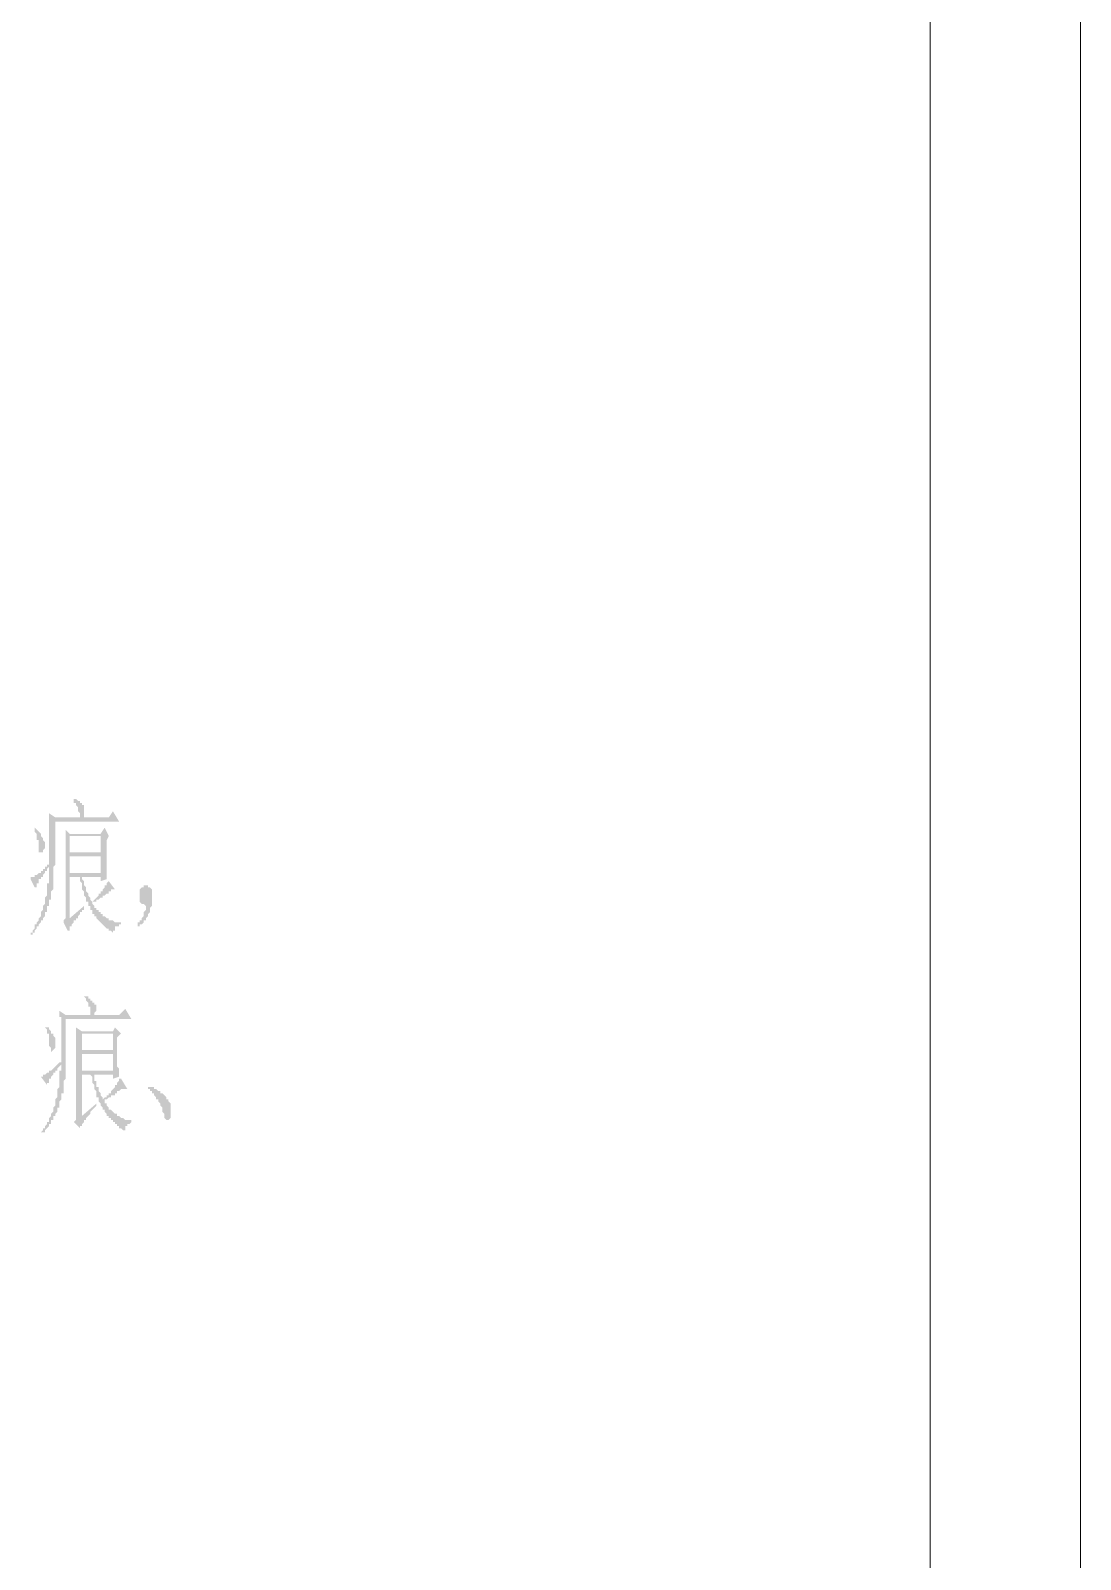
# Model space of a CAD drawing. Header units: millimetres. Extents: x 0 to 275, y 0 to 194.
# Drawn here: x 242.95 to 275.34, y 100.02 to 147.19 of the extents above; entities that cross this region are included whole.
import ezdxf

# ---------------------------------------------------------------- set-up
doc = ezdxf.new("R2010")
doc.units = ezdxf.units.MM

msp = doc.modelspace()

# ---------------------------------------------------------------- hatches: boundary and pattern name
h = msp.add_hatch(color=0)
h.paths.add_polyline_path([(244.1575, 121.708333), (245.11, 121.708333), (245.11, 121.200333), (244.1575, 121.200333)])
h.paths.add_polyline_path([(244.0305, 119.866833), (244.0305, 119.803333), (243.967, 119.739833), (243.967, 119.676333), (244.094, 119.422333), (244.1575, 119.422333), (244.1575, 119.485833), (244.1575, 119.549333), (244.221, 119.549333), (244.221, 119.612833), (244.2845, 119.676333), (244.2845, 119.739833), (244.348, 119.739833), (244.348, 119.803333), (244.4115, 119.803333), (244.4115, 119.866833), (244.475, 119.930333), (244.475, 119.993833), (244.5385, 119.993833), (244.5385, 120.057333), (244.602, 120.057333), (244.602, 120.120833), (244.602, 120.184333), (244.1575, 119.803333), (244.1575, 121.073333), (244.475, 121.073333), (244.475, 121.009833), (244.475, 120.946333), (244.5385, 120.882833), (244.5385, 120.819333), (244.5385, 120.755833), (244.5385, 120.692333), (244.602, 120.628833), (244.602, 120.565333), (244.602, 120.501833), (244.6655, 120.438333), (244.6655, 120.374833), (244.6655, 120.311333), (244.729, 120.311333), (244.729, 120.247833), (244.729, 120.184333), (244.7925, 120.184333), (244.7925, 120.120833), (244.7925, 120.057333), (244.856, 120.057333), (244.856, 119.993833), (244.856, 119.930333), (244.9195, 119.930333), (244.9195, 119.866833), (244.983, 119.866833), (244.983, 119.803333), (245.0465, 119.739833), (245.11, 119.676333), (245.1735, 119.612833), (245.237, 119.549333), (245.3005, 119.485833), (245.364, 119.485833), (245.364, 119.422333), (245.4275, 119.422333), (245.491, 119.358833), (245.491, 119.422333), (245.5545, 119.422333), (245.5545, 119.485833), (245.5545, 119.549333), (245.618, 119.549333), (245.6815, 119.549333), (245.6815, 119.612833), (245.745, 119.612833), (245.745, 119.676333), (245.6815, 119.676333), (245.618, 119.676333), (245.5545, 119.676333), (245.491, 119.739833), (245.4275, 119.739833), (245.364, 119.739833), (245.364, 119.803333), (245.3005, 119.803333), (245.237, 119.866833), (245.1735, 119.866833), (245.1735, 119.930333), (245.11, 119.930333), (245.11, 119.993833), (245.0465, 119.993833), (245.0465, 120.057333), (244.983, 120.057333), (244.983, 120.120833), (244.9195, 120.120833), (244.9195, 120.184333), (244.856, 120.247833), (244.856, 120.311333), (244.9195, 120.311333), (244.983, 120.311333), (244.983, 120.374833), (245.0465, 120.374833), (245.11, 120.438333), (245.1735, 120.438333), (245.1735, 120.501833), (245.237, 120.501833), (245.3005, 120.565333), (245.364, 120.565333), (245.364, 120.628833), (245.4275, 120.628833), (245.4275, 120.692333), (245.5545, 120.692333), (245.364, 120.946333), (245.3005, 120.882833), (245.3005, 120.819333), (245.237, 120.819333), (245.237, 120.755833), (245.1735, 120.692333), (245.1735, 120.628833), (245.11, 120.628833), (245.11, 120.565333), (245.0465, 120.565333), (245.0465, 120.501833), (244.983, 120.438333), (244.9195, 120.374833), (244.856, 120.311333), (244.7925, 120.374833), (244.7925, 120.438333), (244.729, 120.501833), (244.729, 120.565333), (244.6655, 120.628833), (244.6655, 120.692333), (244.6655, 120.755833), (244.602, 120.819333), (244.602, 120.882833), (244.602, 120.946333), (244.5385, 121.009833), (244.5385, 121.073333), (245.11, 121.073333), (245.11, 120.946333), (245.3005, 121.009833), (245.3005, 121.073333), (245.3005, 121.136833), (245.3005, 121.200333), (245.3005, 121.263833), (245.3005, 121.327333), (245.3005, 121.390833), (245.3005, 121.454333), (245.3005, 121.517833), (245.3005, 121.581333), (245.3005, 121.644833), (245.3005, 121.708333), (245.3005, 121.771833), (245.3005, 121.835333), (245.3005, 121.898833), (245.3005, 121.962333), (245.3005, 122.025833), (245.3005, 122.089333), (245.3005, 122.152833), (245.3005, 122.216333), (245.364, 122.343333), (245.237, 122.597333), (245.11, 122.406833), (244.1575, 122.406833), (244.0305, 122.533833), (244.0305, 122.470333), (244.0305, 122.406833), (244.0305, 122.343333), (244.0305, 122.279833), (244.0305, 122.216333), (244.0305, 122.152833), (244.0305, 122.089333), (244.0305, 122.025833), (244.0305, 121.962333), (244.0305, 121.898833), (244.0305, 121.835333), (244.0305, 121.771833), (244.0305, 121.708333), (244.0305, 121.644833), (244.0305, 121.581333), (244.0305, 121.517833), (244.0305, 121.454333), (244.0305, 121.390833), (244.0305, 121.327333), (244.0305, 121.263833), (244.0305, 121.200333), (244.0305, 121.136833), (244.0305, 121.073333), (244.0305, 121.009833), (244.0305, 120.946333), (244.0305, 120.882833), (244.0305, 120.819333), (244.0305, 120.755833), (244.0305, 120.692333), (244.0305, 120.628833), (244.0305, 120.565333), (244.0305, 120.501833), (244.0305, 120.438333), (244.0305, 120.374833), (244.0305, 120.311333), (244.0305, 120.247833), (244.0305, 120.184333), (244.0305, 120.120833), (244.0305, 119.993833), (244.0305, 119.930333)])
h.paths.add_polyline_path([(244.1575, 122.343333), (245.11, 122.343333), (245.11, 121.835333), (244.1575, 121.835333)])
h.paths.add_polyline_path([(243.5225, 123.041833), (243.5225, 122.978333), (243.5225, 122.914833), (243.5225, 122.851333), (243.5225, 122.787833), (243.5225, 122.724333), (243.5225, 122.660833), (243.5225, 122.597333), (243.5225, 122.533833), (243.5225, 122.470333), (243.5225, 122.406833), (243.5225, 122.343333), (243.5225, 122.279833), (243.5225, 122.216333), (243.5225, 122.152833), (243.5225, 122.089333), (243.5225, 122.025833), (243.5225, 121.962333), (243.5225, 121.898833), (243.5225, 121.835333), (243.5225, 121.771833), (243.5225, 121.708333), (243.5225, 121.644833), (243.5225, 121.581333), (243.5225, 121.517833), (243.5225, 121.454333), (243.459, 121.454333), (243.459, 121.390833), (243.3955, 121.390833), (243.3955, 121.327333), (243.332, 121.327333), (243.332, 121.263833), (243.2685, 121.263833), (243.2685, 121.200333), (243.205, 121.200333), (243.1415, 121.136833), (243.078, 121.136833), (243.078, 121.073333), (243.0145, 121.073333), (242.951, 121.073333), (242.951, 121.009833), (243.078, 120.755833), (243.1415, 120.755833), (243.1415, 120.819333), (243.1415, 120.882833), (243.205, 120.882833), (243.205, 120.946333), (243.205, 121.009833), (243.2685, 121.009833), (243.2685, 121.073333), (243.332, 121.073333), (243.332, 121.136833), (243.3955, 121.200333), (243.3955, 121.263833), (243.459, 121.263833), (243.459, 121.327333), (243.5225, 121.390833), (243.5225, 121.327333), (243.5225, 121.263833), (243.5225, 121.200333), (243.5225, 121.136833), (243.5225, 121.073333), (243.5225, 121.009833), (243.5225, 120.946333), (243.5225, 120.882833), (243.459, 120.882833), (243.459, 120.819333), (243.459, 120.755833), (243.459, 120.692333), (243.459, 120.628833), (243.459, 120.565333), (243.459, 120.501833), (243.3955, 120.438333), (243.3955, 120.374833), (243.3955, 120.311333), (243.3955, 120.247833), (243.332, 120.184333), (243.332, 120.120833), (243.332, 120.057333), (243.2685, 119.993833), (243.2685, 119.930333), (243.2685, 119.866833), (243.205, 119.803333), (243.205, 119.739833), (243.1415, 119.676333), (243.1415, 119.612833), (243.078, 119.612833), (243.078, 119.549333), (243.078, 119.485833), (243.0145, 119.422333), (243.0145, 119.358833), (242.951, 119.358833), (242.951, 119.295333), (243.0145, 119.295333), (243.0145, 119.358833), (243.078, 119.358833), (243.078, 119.422333), (243.1415, 119.485833), (243.1415, 119.549333), (243.205, 119.549333), (243.205, 119.612833), (243.2685, 119.676333), (243.2685, 119.739833), (243.332, 119.739833), (243.332, 119.803333), (243.3955, 119.866833), (243.3955, 119.930333), (243.3955, 119.993833), (243.459, 119.993833), (243.459, 120.057333), (243.459, 120.120833), (243.459, 120.184333), (243.5225, 120.184333), (243.5225, 120.247833), (243.5225, 120.311333), (243.5225, 120.374833), (243.586, 120.374833), (243.586, 120.438333), (243.586, 120.501833), (243.586, 120.565333), (243.586, 120.628833), (243.6495, 120.692333), (243.6495, 120.755833), (243.6495, 120.819333), (243.6495, 120.882833), (243.6495, 120.946333), (243.6495, 121.009833), (243.6495, 121.073333), (243.6495, 121.136833), (243.6495, 121.200333), (243.6495, 121.263833), (243.6495, 121.327333), (243.6495, 121.390833), (243.713, 121.454333), (243.713, 121.517833), (243.713, 121.581333), (243.713, 121.644833), (243.713, 121.708333), (243.713, 121.771833), (243.713, 121.835333), (243.713, 121.898833), (243.713, 121.962333), (243.713, 122.025833), (243.713, 122.089333), (243.713, 122.152833), (243.713, 122.216333), (243.713, 122.279833), (243.713, 122.343333), (243.713, 122.406833), (243.713, 122.470333), (243.713, 122.533833), (243.713, 122.597333), (243.713, 122.660833), (243.713, 122.724333), (243.713, 122.787833), (245.6815, 122.787833), (245.491, 123.105333), (245.364, 122.914833), (244.5385, 122.914833), (244.602, 122.914833), (244.602, 122.978333), (244.602, 123.041833), (244.602, 123.105333), (244.602, 123.168833), (244.602, 123.232333), (244.602, 123.295833), (244.5385, 123.295833), (244.5385, 123.359333), (244.475, 123.359333), (244.475, 123.422833), (244.4115, 123.422833), (244.348, 123.486333), (244.2845, 123.486333), (244.2845, 123.422833), (244.2845, 123.359333), (244.348, 123.359333), (244.348, 123.295833), (244.4115, 123.232333), (244.4115, 123.168833), (244.4115, 123.105333), (244.475, 123.041833), (244.475, 122.978333), (244.475, 122.914833), (243.713, 122.914833)])
h.paths.add_polyline_path([(243.078, 122.597333), (243.078, 122.533833), (243.078, 122.470333), (243.1415, 122.406833), (243.1415, 122.343333), (243.1415, 122.279833), (243.1415, 122.216333), (243.205, 122.216333), (243.205, 122.152833), (243.205, 122.089333), (243.205, 122.025833), (243.205, 121.962333), (243.205, 121.898833), (243.205, 121.835333), (243.2685, 121.835333), (243.2685, 121.771833), (243.2685, 121.835333), (243.332, 121.835333), (243.332, 121.898833), (243.3955, 121.962333), (243.3955, 122.025833), (243.3955, 122.089333), (243.3955, 122.152833), (243.332, 122.216333), (243.332, 122.279833), (243.2685, 122.343333), (243.2685, 122.406833), (243.205, 122.470333), (243.1415, 122.533833)])
h = msp.add_hatch(color=0)
h.dxf.hatch_style = 2
h.paths.add_polyline_path([(246.507, 120.184333), (246.4435, 120.247833), (246.38, 120.247833), (246.3165, 120.311333), (246.3165, 120.374833), (246.3165, 120.438333), (246.3165, 120.501833), (246.3165, 120.565333), (246.3165, 120.628833), (246.3165, 120.692333), (246.38, 120.755833), (246.4435, 120.755833), (246.4435, 120.819333), (246.507, 120.819333), (246.5705, 120.819333), (246.5705, 120.755833), (246.634, 120.755833), (246.6975, 120.692333), (246.6975, 120.628833), (246.6975, 120.565333), (246.6975, 120.501833), (246.6975, 120.438333), (246.6975, 120.374833), (246.6975, 120.311333), (246.6975, 120.247833), (246.6975, 120.184333), (246.634, 120.120833), (246.634, 120.057333), (246.634, 119.993833), (246.5705, 119.930333), (246.5705, 119.866833), (246.507, 119.803333), (246.507, 119.739833), (246.4435, 119.739833), (246.4435, 119.676333), (246.38, 119.612833), (246.3165, 119.612833), (246.3165, 119.549333), (246.253, 119.549333), (246.253, 119.612833), (246.253, 119.676333), (246.3165, 119.676333), (246.3165, 119.739833), (246.38, 119.739833), (246.38, 119.803333), (246.4435, 119.866833), (246.4435, 119.930333), (246.4435, 119.993833), (246.507, 120.057333), (246.507, 120.120833)])
h = msp.add_hatch(color=0)
h.paths.add_polyline_path([(244.5385, 115.612333), (245.491, 115.612333), (245.491, 115.104333), (244.5385, 115.104333)])
h.paths.add_polyline_path([(244.348, 113.770833), (244.348, 113.707333), (244.348, 113.643833), (244.348, 113.580333), (244.2845, 113.516833), (244.475, 113.326333), (244.475, 113.389833), (244.5385, 113.389833), (244.5385, 113.453333), (244.602, 113.516833), (244.602, 113.580333), (244.6655, 113.580333), (244.6655, 113.643833), (244.729, 113.707333), (244.7925, 113.770833), (244.7925, 113.834333), (244.856, 113.897833), (244.9195, 113.961333), (244.983, 114.024833), (244.983, 114.088333), (244.5385, 113.707333), (244.5385, 114.977333), (244.7925, 114.977333), (244.856, 114.913833), (244.856, 114.850333), (244.856, 114.786833), (244.856, 114.723333), (244.9195, 114.659833), (244.9195, 114.596333), (244.9195, 114.532833), (244.983, 114.469333), (244.983, 114.405833), (244.983, 114.342333), (244.983, 114.278833), (245.0465, 114.278833), (245.0465, 114.215333), (245.0465, 114.151833), (245.11, 114.088333), (245.11, 114.024833), (245.1735, 113.961333), (245.1735, 113.897833), (245.237, 113.897833), (245.237, 113.834333), (245.3005, 113.770833), (245.3005, 113.707333), (245.364, 113.707333), (245.364, 113.643833), (245.4275, 113.643833), (245.4275, 113.580333), (245.491, 113.580333), (245.491, 113.516833), (245.5545, 113.516833), (245.5545, 113.453333), (245.618, 113.453333), (245.618, 113.389833), (245.6815, 113.389833), (245.6815, 113.326333), (245.745, 113.326333), (245.8085, 113.262833), (245.872, 113.262833), (245.872, 113.326333), (245.872, 113.389833), (245.9355, 113.389833), (245.9355, 113.453333), (245.999, 113.453333), (246.0625, 113.516833), (246.0625, 113.580333), (245.999, 113.580333), (245.9355, 113.580333), (245.872, 113.580333), (245.8085, 113.643833), (245.745, 113.643833), (245.6815, 113.707333), (245.618, 113.707333), (245.618, 113.770833), (245.5545, 113.770833), (245.491, 113.834333), (245.4275, 113.897833), (245.364, 113.897833), (245.364, 113.961333), (245.3005, 114.024833), (245.3005, 114.088333), (245.237, 114.088333), (245.237, 114.151833), (245.237, 114.215333), (245.3005, 114.215333), (245.364, 114.278833), (245.4275, 114.278833), (245.4275, 114.342333), (245.491, 114.342333), (245.5545, 114.342333), (245.5545, 114.405833), (245.618, 114.405833), (245.618, 114.469333), (245.6815, 114.469333), (245.745, 114.532833), (245.8085, 114.532833), (245.9355, 114.532833), (245.745, 114.850333), (245.6815, 114.850333), (245.6815, 114.786833), (245.618, 114.723333), (245.618, 114.659833), (245.5545, 114.659833), (245.5545, 114.596333), (245.491, 114.532833), (245.4275, 114.469333), (245.4275, 114.405833), (245.364, 114.405833), (245.364, 114.342333), (245.3005, 114.342333), (245.3005, 114.278833), (245.237, 114.278833), (245.1735, 114.215333), (245.1735, 114.278833), (245.11, 114.342333), (245.11, 114.405833), (245.0465, 114.469333), (245.0465, 114.532833), (245.0465, 114.596333), (244.983, 114.596333), (244.983, 114.659833), (244.983, 114.723333), (244.983, 114.786833), (244.9195, 114.786833), (244.9195, 114.850333), (244.9195, 114.913833), (244.9195, 114.977333), (244.856, 114.977333), (245.491, 114.977333), (245.491, 114.850333), (245.6815, 114.913833), (245.6815, 114.977333), (245.6815, 115.040833), (245.6815, 115.104333), (245.6815, 115.167833), (245.618, 115.231333), (245.618, 115.294833), (245.618, 115.358333), (245.618, 115.421833), (245.618, 115.485333), (245.618, 115.548833), (245.618, 115.612333), (245.618, 115.675833), (245.618, 115.739333), (245.618, 115.802833), (245.618, 115.866333), (245.618, 115.929833), (245.618, 115.993333), (245.618, 116.056833), (245.618, 116.120333), (245.745, 116.247333), (245.5545, 116.437833), (245.491, 116.310833), (244.5385, 116.310833), (244.348, 116.437833), (244.348, 116.374333), (244.348, 116.310833), (244.348, 116.247333), (244.348, 116.183833), (244.348, 116.120333), (244.348, 116.056833), (244.348, 115.993333), (244.348, 115.929833), (244.348, 115.866333), (244.348, 115.802833), (244.348, 115.739333), (244.348, 115.675833), (244.348, 115.612333), (244.348, 115.548833), (244.348, 115.485333), (244.348, 115.421833), (244.348, 115.358333), (244.348, 115.294833), (244.348, 115.231333), (244.348, 115.167833), (244.348, 115.104333), (244.348, 115.040833), (244.348, 114.977333), (244.348, 114.913833), (244.348, 114.850333), (244.348, 114.786833), (244.348, 114.723333), (244.348, 114.659833), (244.348, 114.596333), (244.348, 114.532833), (244.348, 114.469333), (244.348, 114.405833), (244.348, 114.342333), (244.348, 114.278833), (244.348, 114.215333), (244.348, 114.151833), (244.348, 114.088333), (244.348, 114.024833), (244.348, 113.897833), (244.348, 113.834333)])
h.paths.add_polyline_path([(244.5385, 116.247333), (245.491, 116.247333), (245.491, 115.739333), (244.5385, 115.739333)])
h.paths.add_polyline_path([(243.84, 116.945833), (243.84, 116.882333), (243.84, 116.818833), (243.84, 116.755333), (243.9035, 116.755333), (243.9035, 116.691833), (243.9035, 116.628333), (243.9035, 116.564833), (243.9035, 116.501333), (243.9035, 116.437833), (243.9035, 116.374333), (243.9035, 116.310833), (243.9035, 116.247333), (243.9035, 116.183833), (243.9035, 116.120333), (243.9035, 116.056833), (243.9035, 115.993333), (243.9035, 115.929833), (243.9035, 115.866333), (243.9035, 115.802833), (243.9035, 115.739333), (243.9035, 115.675833), (243.9035, 115.612333), (243.9035, 115.548833), (243.9035, 115.485333), (243.9035, 115.421833), (243.9035, 115.358333), (243.84, 115.358333), (243.7765, 115.294833), (243.713, 115.231333), (243.6495, 115.167833), (243.586, 115.104333), (243.5225, 115.104333), (243.5225, 115.040833), (243.459, 115.040833), (243.3955, 114.977333), (243.332, 114.977333), (243.332, 114.913833), (243.2685, 114.913833), (243.459, 114.659833), (243.459, 114.723333), (243.5225, 114.723333), (243.5225, 114.786833), (243.5225, 114.850333), (243.586, 114.850333), (243.586, 114.913833), (243.6495, 114.977333), (243.6495, 115.040833), (243.713, 115.040833), (243.713, 115.104333), (243.7765, 115.104333), (243.7765, 115.167833), (243.84, 115.231333), (243.9035, 115.294833), (243.9035, 115.231333), (243.9035, 115.167833), (243.9035, 115.104333), (243.84, 115.104333), (243.84, 115.040833), (243.84, 114.977333), (243.84, 114.913833), (243.84, 114.850333), (243.84, 114.786833), (243.84, 114.723333), (243.84, 114.659833), (243.84, 114.596333), (243.7765, 114.532833), (243.7765, 114.469333), (243.7765, 114.405833), (243.7765, 114.342333), (243.7765, 114.278833), (243.713, 114.215333), (243.713, 114.151833), (243.713, 114.088333), (243.713, 114.024833), (243.6495, 113.961333), (243.6495, 113.897833), (243.6495, 113.834333), (243.586, 113.770833), (243.586, 113.707333), (243.5225, 113.643833), (243.5225, 113.580333), (243.5225, 113.516833), (243.459, 113.516833), (243.459, 113.453333), (243.3955, 113.389833), (243.3955, 113.326333), (243.332, 113.326333), (243.332, 113.262833), (243.2685, 113.199333), (243.332, 113.199333), (243.3955, 113.199333), (243.3955, 113.262833), (243.459, 113.326333), (243.5225, 113.389833), (243.5225, 113.453333), (243.586, 113.453333), (243.586, 113.516833), (243.586, 113.580333), (243.6495, 113.580333), (243.6495, 113.643833), (243.6495, 113.707333), (243.713, 113.707333), (243.713, 113.770833), (243.7765, 113.834333), (243.7765, 113.897833), (243.7765, 113.961333), (243.84, 113.961333), (243.84, 114.024833), (243.84, 114.088333), (243.84, 114.151833), (243.9035, 114.215333), (243.9035, 114.278833), (243.9035, 114.342333), (243.9035, 114.405833), (243.967, 114.405833), (243.967, 114.469333), (243.967, 114.532833), (243.967, 114.596333), (243.967, 114.659833), (243.967, 114.723333), (243.967, 114.786833), (244.0305, 114.850333), (244.0305, 114.913833), (244.0305, 114.977333), (244.0305, 115.040833), (244.0305, 115.104333), (244.0305, 115.167833), (244.0305, 115.231333), (244.0305, 115.294833), (244.0305, 115.358333), (244.0305, 115.421833), (244.0305, 115.485333), (244.0305, 115.548833), (244.0305, 115.612333), (244.0305, 115.675833), (244.0305, 115.739333), (244.0305, 115.802833), (244.0305, 115.866333), (244.0305, 115.929833), (244.0305, 115.993333), (244.0305, 116.056833), (244.0305, 116.120333), (244.0305, 116.183833), (244.0305, 116.247333), (244.0305, 116.310833), (244.0305, 116.374333), (244.0305, 116.437833), (244.0305, 116.501333), (244.0305, 116.564833), (244.0305, 116.628333), (244.0305, 116.691833), (246.0625, 116.691833), (245.872, 117.009333), (245.6815, 116.818833), (244.9195, 116.818833), (244.9195, 116.882333), (244.983, 116.945833), (244.983, 117.009333), (244.983, 117.072833), (244.983, 117.136333), (244.9195, 117.136333), (244.9195, 117.199833), (244.856, 117.199833), (244.856, 117.263333), (244.7925, 117.263333), (244.7925, 117.326833), (244.729, 117.326833), (244.729, 117.390333), (244.6655, 117.390333), (244.602, 117.390333), (244.6655, 117.326833), (244.6655, 117.263333), (244.729, 117.199833), (244.729, 117.136333), (244.729, 117.072833), (244.7925, 117.072833), (244.7925, 117.009333), (244.7925, 116.945833), (244.7925, 116.882333), (244.7925, 116.818833), (244.0305, 116.818833)])
h.paths.add_polyline_path([(243.459, 116.437833), (243.3955, 116.437833), (243.459, 116.374333), (243.459, 116.310833), (243.459, 116.247333), (243.5225, 116.247333), (243.5225, 116.183833), (243.5225, 116.120333), (243.5225, 116.056833), (243.5225, 115.993333), (243.5225, 115.929833), (243.5225, 115.866333), (243.586, 115.802833), (243.586, 115.739333), (243.586, 115.675833), (243.6495, 115.739333), (243.713, 115.802833), (243.713, 115.866333), (243.713, 115.929833), (243.713, 115.993333), (243.713, 116.056833), (243.713, 116.120333), (243.6495, 116.183833), (243.6495, 116.247333), (243.586, 116.247333), (243.586, 116.310833), (243.5225, 116.374333), (243.5225, 116.437833)])
h = msp.add_hatch(color=0)
h.dxf.hatch_style = 2
h.paths.add_polyline_path([(246.5705, 114.596333), (246.5705, 114.659833), (246.5705, 114.596333), (246.634, 114.596333), (246.6975, 114.596333), (246.761, 114.596333), (246.761, 114.532833), (246.8245, 114.532833), (246.888, 114.469333), (246.9515, 114.469333), (246.9515, 114.405833), (247.015, 114.405833), (247.0785, 114.342333), (247.142, 114.278833), (247.142, 114.215333), (247.2055, 114.215333), (247.2055, 114.151833), (247.269, 114.088333), (247.269, 114.024833), (247.269, 113.961333), (247.269, 113.897833), (247.269, 113.834333), (247.269, 113.770833), (247.269, 113.707333), (247.269, 113.643833), (247.2055, 113.580333), (247.142, 113.580333), (247.0785, 113.643833), (247.0785, 113.707333), (247.0785, 113.770833), (247.015, 113.834333), (247.015, 113.897833), (247.015, 113.961333), (246.9515, 114.024833), (246.9515, 114.088333), (246.888, 114.151833), (246.888, 114.215333), (246.8245, 114.215333), (246.8245, 114.278833), (246.761, 114.342333), (246.761, 114.405833), (246.6975, 114.405833), (246.6975, 114.469333), (246.634, 114.469333), (246.634, 114.532833), (246.5705, 114.532833)])

# ---------------------------------------------------------------- linework, layer by layer
at = {"color": 0, "lineweight": 0}
for points in [[(275.336, -0.275167), (275.336, 194.352333)], [(270.7005, 189.716833), (270.7005, 6.900333)]]:
    msp.add_lwpolyline(points, dxfattribs=at)

doc.saveas('drawing.dxf')
